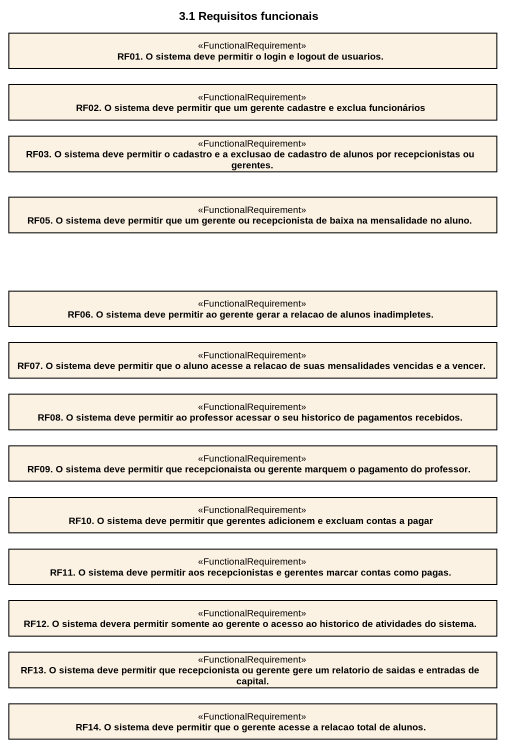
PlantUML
@startuml
title 3.1 Requisitos funcionais
hide circle
hide empty members
class "RF01. O sistema deve permitir o login e logout de usuarios." as RF01_O_sistema_deve <<FunctionalRequirement>>
class "RF02. O sistema deve permitir que um gerente cadastre e exclua funcionários" as RF02_O_sistema_deve <<FunctionalRequirement>>
class "RF03. O sistema deve permitir o cadastro e a exclusao de cadastro de alunos por recepcionistas ou gerentes." as RF03_O_sistema_deve <<FunctionalRequirement>>
class "RF05. O sistema deve permitir que um gerente ou recepcionista de baixa na mensalidade no aluno." as RF05_O_sistema_deve <<FunctionalRequirement>>
class "RF06. O sistema deve permitir ao gerente gerar a relacao de alunos inadimpletes." as RF06_O_sistema_deve <<FunctionalRequirement>>
class "RF07. O sistema deve permitir que o aluno acesse a relacao de suas mensalidades vencidas e a vencer." as RF07_O_sistema_deve <<FunctionalRequirement>>
class "RF08. O sistema deve permitir ao professor acessar o seu historico de pagamentos recebidos." as RF08_O_sistema_deve <<FunctionalRequirement>>
class "RF09. O sistema deve permitir que recepcionaista ou gerente marquem o pagamento do professor." as RF09_O_sistema_deve <<FunctionalRequirement>>
class "RF10. O sistema deve permitir que gerentes adicionem e excluam contas a pagar" as RF10_O_sistema_deve <<FunctionalRequirement>>
class "RF11. O sistema deve permitir aos recepcionistas e gerentes marcar contas como pagas." as RF11_O_sistema_deve <<FunctionalRequirement>>
class "RF12. O sistema devera permitir somente ao gerente o acesso ao historico de atividades do sistema." as RF12_O_sistema_devera <<FunctionalRequirement>>
class "RF13. O sistema deve permitir que recepcionista ou gerente gere um relatorio de saidas e entradas de capital." as RF13_O_sistema_deve <<FunctionalRequirement>>
class "RF14. O sistema deve permitir que o gerente acesse a relacao total de alunos." as RF14_O_sistema_deve <<FunctionalRequirement>>
@enduml
